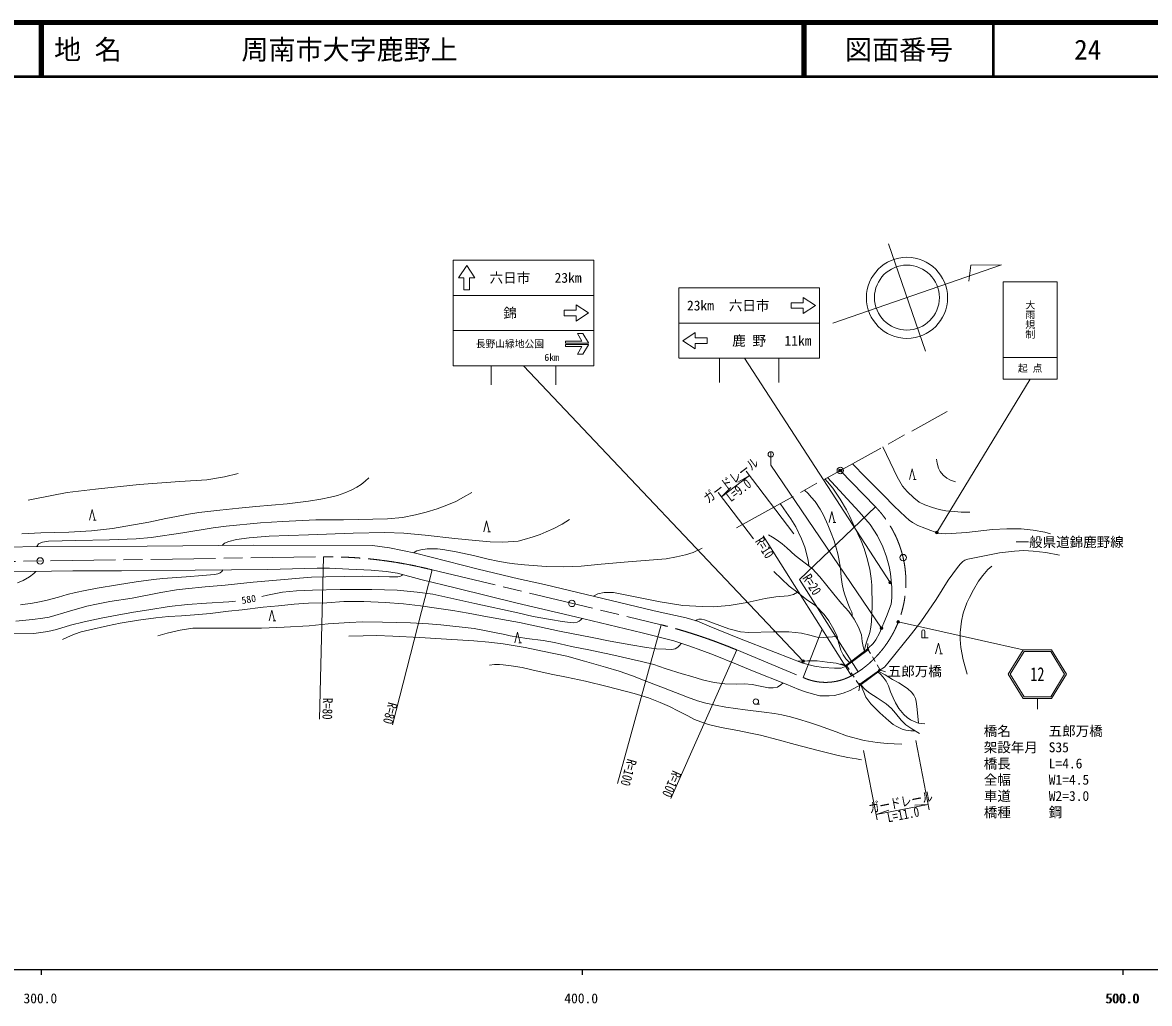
# Model space of a CAD drawing. Units: millimetres, scale not verified. Extents: x 40000 to 680000, y 20000 to 380000.
# Drawn here: x 364550 to 572918, y 198715 to 380000 of the extents above; entities that cross this region are included whole.
import ezdxf
from ezdxf.enums import TextEntityAlignment as Align

# ---------------------------------------------------------------- set-up
doc = ezdxf.new("R2010")
doc.units = ezdxf.units.MM
doc.header["$LTSCALE"] = 1000
doc.header["$PDMODE"] = 32
doc.header["$PDSIZE"] = 500
doc.linetypes.add('CHAIN', pattern=[18.5, 12, -1.5, 3.5, -1.5])
for name, color, linetype, lineweight in [('M-BGD', 7, 'Continuous', 13), ('M-BMK', 2, 'CHAIN', 13), ('M-BMK-SRVR', 3, 'Continuous', 13), ('M-STR-HTXT', 7, 'Continuous', 13), ('M-STR-STR1', 1, 'Continuous', 13), ('M-STR-STRC', 7, 'Continuous', 13), ('M-TTL', 2, 'Continuous', 140), ('M-TTL-BAND', 7, 'Continuous', 25), ('M-TTL-LINE', 7, 'Continuous', 50)]:
    doc.layers.add(name, color=color, linetype=linetype, lineweight=lineweight)
for name, color, linetype in [('M-BMK-HTXT', 7, 'Continuous'), ('M-OTRS', 6, 'Continuous'), ('M-TTL-TXT', 7, 'Continuous')]:
    doc.layers.add(name, color=color, linetype=linetype)
doc.styles.add('@ＭＳ ゴシック', font='')
doc.styles.add('ＭＳ ゴシック', font='')
doc.styles.get('@ＭＳ ゴシック').set_extended_font_data('@MS Gothic')
doc.styles.get('ＭＳ ゴシック').set_extended_font_data('MS Gothic')

msp = doc.modelspace()

# ---------------------------------------------------------------- hatches: boundary and pattern name
at = {"layer": 'M-BGD'}
for points in [[(520730, 264094, -1), (521030, 264094, -1)], [(516681, 261032, -1), (516981, 261032, -1)], [(522834, 260329, -1), (523134, 260329, -1)], [(519246, 257701, -1), (519546, 257701, -1)]]:
    msp.add_hatch(color=256, dxfattribs=at).paths.add_polyline_path(points)
at = {"layer": 'M-STR-HTXT'}
for points in [[(533810, 285877, -0.41421), (533710, 285538, -0.41421), (533371, 285638, -1)], [(525192, 276607, -0.41421), (525092, 276268, -0.41421), (524753, 276368, -1)], [(526698, 269340, -0.41421), (526598, 269001, -0.41421), (526259, 269101, -1)], [(523598, 268208, -0.41421), (523498, 267869, -0.41421), (523159, 267969, -1)], [(509088, 262101, -0.41421), (508988, 261762, -0.41421), (508649, 261862, -1)]]:
    msp.add_hatch(color=256, dxfattribs=at).paths.add_polyline_path(points)

# ---------------------------------------------------------------- linework, layer by layer
at = {"layer": 'M-BGD'}
for p, q in [((529287, 295520), (529787, 295520)), ((377659, 288004), (378159, 288004)), ((514424, 287631), (514924, 287631)), ((450586, 285891), (451086, 285891)), ((410885, 269404), (411385, 269404)), ((530810, 266280), (530810, 267480)), ((531410, 266280), (531410, 267480)), ((456332, 265343), (456832, 265343)), ((530810, 266280), (532010, 266280)), ((516831, 261032), (520880, 264094)), ((534135, 263320), (534635, 263320)), ((519396, 257701), (522984, 260329)), ((500140, 254000), (500807, 254000))]:
    msp.add_line(p, q, dxfattribs=at)
for points in [[(539676, 289538), (538113, 289531), (536894, 289627), (535251, 289758), (534022, 289981), (532797, 290351), (531390, 290873), (530334, 291366), (529347, 292163), (528114, 293330), (527269, 294305), (526291, 296019), (525637, 297350), (523615, 301557)], [(517989, 298454), (520396, 295990), (521863, 294497), (523750, 292629), (525737, 290625), (527801, 288670), (528473, 288048), (529130, 287582), (530089, 287043), (531358, 286525), (532479, 286130), (533860, 285602), (535178, 285503), (536251, 285569), (539111, 285776), (543896, 286328), (546540, 286430), (549221, 286426), (551431, 286206), (553580, 285793), (554621, 285511)], [(537061, 295133), (536128, 295436), (535457, 295815), (534787, 296360), (534235, 297015), (533917, 297629), (533690, 298598), (533560, 299277)], [(365614, 291758), (366817, 291964), (372784, 293162), (378042, 293775), (386090, 294630), (393664, 295185), (398624, 295507), (401915, 296031), (404428, 296662)], [(520913, 264395), (521806, 265259), (522353, 265939), (522978, 267167), (524305, 270223), (525158, 272485), (525292, 273709), (525279, 275615), (525021, 278171), (524777, 279499), (524289, 281280), (523645, 283080), (522617, 285149), (521302, 287255), (519229, 289601), (513364, 295903)], [(528537, 295520), (529037, 297520), (529537, 295520)], [(364440, 285490), (367950, 285685), (373116, 285839), (377328, 286059), (381164, 286489), (387929, 287692), (391061, 288325), (392993, 288713), (395241, 289155), (397118, 289426), (401003, 289906), (404520, 290257), (407699, 290556), (413458, 291072), (417399, 291573), (419716, 291897), (421489, 292291), (422773, 292622), (424130, 293084), (425305, 293591), (426366, 294122), (427192, 294617), (427928, 295210), (428606, 295865)], [(520161, 263942), (520613, 265484), (521187, 267245), (521416, 268265), (521544, 269277), (521644, 272167), (521587, 276000), (521440, 277237), (521207, 278989), (520657, 281110), (520166, 282815), (519606, 284239), (518409, 286812), (517446, 288839), (516910, 289913), (515757, 291892), (514403, 293947), (513388, 295117), (512900, 295647)], [(367181, 283177), (367518, 283656), (368215, 283939), (369366, 284146), (374383, 284255), (380640, 284396), (385575, 284557), (388353, 284823), (394199, 285699), (399776, 286646), (402223, 286953), (408519, 287545), (412627, 287802), (418777, 288119), (423870, 288094), (432021, 288288), (434830, 288550), (437185, 288988), (439179, 289514), (441195, 290099), (443012, 290798), (444655, 291497), (446112, 292260), (447606, 293143)], [(517958, 270256), (517975, 270647), (517884, 271006), (517547, 271761), (517145, 272687), (516605, 274213), (516350, 275033), (516095, 276196), (515930, 277495), (515770, 279149), (515493, 280890), (515297, 281797), (514991, 282905), (514590, 284221), (513920, 285940), (513442, 287190), (512630, 288932), (512025, 290072), (511119, 291464), (510387, 292309), (509834, 292939), (509112, 293558)], [(376909, 288004), (377409, 290004), (377909, 288004)], [(509908, 279585), (509794, 280655), (509199, 283025), (508572, 284555), (507526, 286810), (506599, 288279), (505321, 290132), (504629, 291085)], [(513674, 287631), (514174, 289631), (514674, 287631)], [(401480, 283355), (401918, 283795), (402684, 284100), (404088, 284440), (406482, 284772), (410144, 285080), (417431, 285333), (425673, 285653), (431512, 285763), (435037, 285642), (439024, 285231), (444486, 284639), (448314, 284257), (450998, 284056), (453310, 283970), (455370, 284064), (456197, 284159), (457274, 284486), (458970, 284965), (460264, 285386), (461371, 285848), (462799, 286511), (464348, 287321), (465712, 288133)], [(449836, 285891), (450336, 287891), (450836, 285891)], [(356097, 282915), (367406, 283182), (387620, 283227), (407304, 283409), (429273, 283366), (432408, 282937), (437222, 281924), (448812, 279006), (456257, 277197), (461086, 276127), (481358, 271297), (487225, 269973), (489329, 269342), (491526, 268429), (496779, 266301), (503762, 263596), (508846, 261627), (510989, 261056), (512676, 260800), (514655, 260668), (515888, 260673), (516831, 261032)], [(502481, 285316), (503241, 284907), (504077, 284347), (505005, 283648), (505848, 282904), (507403, 281484), (509282, 280075), (510533, 279095), (511962, 277533), (514560, 274371), (515965, 272635), (517316, 271166), (518323, 269739), (519140, 268266), (519663, 266866), (519820, 265598), (520003, 264682), (520161, 263942)], [(436837, 282005), (437478, 282376), (438188, 282571), (439347, 282720), (441285, 282720), (442287, 282622), (444724, 282203), (447957, 281476), (450653, 280845), (452423, 280483), (454179, 280147), (455508, 279950), (457376, 279799), (461368, 279477), (464642, 279431), (467815, 279539), (471559, 279925), (476548, 280317), (483548, 280912), (485491, 281227), (487125, 281615), (488531, 282057), (490230, 282860)], [(523128, 260383), (523913, 260866), (524541, 261596), (528948, 267042), (530652, 269220), (533497, 273390), (535687, 276934), (537430, 279309), (537928, 279901), (538414, 280414), (538805, 280661), (539354, 280835), (543350, 281623), (545166, 282025), (547946, 282292), (549704, 282408), (551390, 282331), (553787, 282078), (556306, 281560)], [(539191, 259558), (538442, 262216), (538028, 264476), (537906, 265967), (537894, 267244), (538141, 269364), (538499, 270822), (539166, 272762), (539625, 273741), (540404, 275162), (541330, 276771), (542090, 277804), (543059, 278902), (543789, 279512)], [(362099, 278483), (373826, 278679), (382863, 278667), (396471, 278787), (409887, 278905), (419033, 279134), (421296, 279163), (424866, 279006), (428992, 278817), (431778, 278545), (433870, 278209), (438184, 277095), (444782, 275475), (456010, 272710), (466793, 270161), (479091, 267207), (484967, 265717), (487756, 264819), (490162, 263921), (492304, 263141), (496576, 261442), (499542, 260205), (505739, 257724), (508085, 256758), (509332, 256290), (510782, 255849), (511990, 255585), (513713, 255550), (514677, 255642), (516256, 256075), (517593, 256554), (518830, 257222), (519350, 257476)], [(363322, 269368), (366375, 269666), (368306, 269919), (369452, 270115), (373216, 271218), (376453, 272139), (378212, 272516), (380702, 272989), (384811, 273647), (390121, 274667), (392991, 275141), (394686, 275328), (398324, 275719), (402034, 276011), (407181, 276591), (410851, 276872), (415752, 277301), (417992, 277470), (420618, 277554), (424093, 277625), (427375, 277683), (430343, 277606), (432376, 277545), (433339, 277539), (433946, 277565), (434421, 277668), (434666, 277800), (434832, 277961)], [(363645, 276422), (364669, 276875), (365864, 277576), (366658, 278204), (367023, 278565)], [(364154, 272391), (366415, 272690), (367387, 272870), (368856, 273195), (371183, 273827), (372829, 274306), (374354, 274638), (376118, 275044), (378333, 275468), (382080, 276094), (385568, 276633), (388788, 277068), (390510, 277238), (394815, 277548), (397800, 277794), (400015, 277984), (400631, 278116), (401096, 278303), (401398, 278555), (401600, 278832)], [(517438, 261709), (516804, 262422), (516279, 263147), (515861, 264028), (515356, 265677), (515194, 266541), (514556, 267814), (513606, 269412), (512779, 270607), (511148, 272237), (509589, 273290), (507947, 274618), (506296, 275852), (503483, 278528)], [(408820, 273910), (409830, 274154), (412631, 274722), (415183, 274950), (418187, 275111), (423292, 275226), (429105, 275218), (433813, 275075), (437539, 274743), (440422, 274327), (443755, 273621), (448201, 272618), (456117, 270890), (458988, 270245), (462188, 269650), (464302, 269298), (465777, 269141), (466405, 269085), (467071, 269180), (467467, 269344), (467799, 269587), (468007, 269870)], [(360761, 267031), (366635, 267092), (369208, 267442), (370810, 267857), (373428, 268619), (375943, 269230), (379080, 269901), (382047, 270476), (385085, 271035), (387890, 271453), (391661, 272079), (395024, 272476), (398568, 272718), (402693, 272948), (403898, 273045)], [(371963, 265964), (372887, 266417), (374176, 266989), (375403, 267365), (376971, 267736), (380270, 268527), (382605, 268968), (385990, 269532), (389219, 269966), (391517, 270211), (393955, 270367), (397129, 270614), (399224, 270802), (402649, 271190), (405135, 271462), (409060, 271935), (411856, 272221), (414768, 272507), (417425, 272682), (420844, 272775), (423933, 272976), (427659, 272987), (431630, 272791), (434978, 272552), (438126, 272184), (441103, 271768), (444128, 271360), (446976, 270827), (450492, 270177), (456454, 269112), (463839, 267497), (469862, 266349), (473175, 265665), (477048, 265022), (479917, 264491), (481788, 264269), (483522, 264168), (484583, 264158), (485239, 264276), (485699, 264552), (486039, 264850), (486361, 265268)], [(470141, 273970), (470939, 274397), (472098, 274660), (473807, 274678), (482427, 272926), (486644, 272284), (490253, 272048), (492223, 271991), (495229, 272256), (498537, 272797), (501861, 273577), (503814, 273887), (506120, 274065), (507130, 274298), (507838, 274699)], [(410135, 269404), (410635, 271404), (411135, 269404)], [(389545, 266628), (391264, 267179), (393684, 267713), (396042, 268052), (399013, 268095), (404169, 268074), (408721, 268069), (412938, 268261), (417519, 268484), (421078, 268885), (425013, 269136), (427412, 269254), (431132, 269192), (436308, 269058), (439599, 268893), (441886, 268692), (448070, 267982), (450286, 267578), (451487, 267364), (453708, 266873), (454719, 266626), (457803, 266171), (460786, 265823), (462890, 265417), (466070, 264698), (469233, 264077), (473322, 263207), (479025, 261938), (481278, 261328), (483400, 260628), (486538, 259654), (488298, 259139), (490280, 258509), (492449, 258055), (494407, 257776), (496626, 257749), (498031, 257801), (499433, 257691), (500909, 257351), (502473, 257075), (503321, 257035), (504151, 257188), (504787, 257576), (505176, 257949)], [(488950, 269456), (489278, 269641), (489619, 269732), (490119, 269732), (490674, 269620), (495135, 267926), (497295, 267379), (498848, 267275), (503312, 267370), (506258, 267366), (508596, 267143), (510146, 266755), (511451, 266427), (512627, 266346), (515194, 266541)], [(455582, 265343), (456082, 267343), (456582, 265343)], [(424860, 266607), (427552, 266672), (429999, 266691), (432994, 266612), (437994, 266365), (442959, 266046), (447992, 265751), (450764, 265488), (453435, 265152), (457498, 264523), (460716, 263853), (465206, 262881), (468447, 261989), (472355, 260871), (474896, 260111), (477312, 259248), (480008, 258226), (483070, 257047), (487477, 255294), (489343, 254629), (490914, 254182), (492705, 253821), (494585, 253481), (498147, 252969), (501673, 252527), (503575, 252272), (504914, 252037), (506522, 251662), (508019, 251247), (510045, 250636), (511898, 250042), (515007, 248892), (516915, 248196), (520171, 247312), (522593, 246945), (524437, 246781), (525705, 246698), (527113, 246644)], [(533385, 263320), (533885, 265320), (534385, 263320)], [(450861, 261250), (451840, 261345), (452710, 261345), (453420, 261285), (454921, 261083), (456936, 260780), (458698, 260391), (462263, 259552), (465114, 259004), (468643, 258261), (472643, 257301), (477654, 256009), (480283, 255224), (482441, 254363), (484188, 253626), (485857, 252763), (487572, 251851), (488786, 251204), (489975, 250761), (491364, 250259), (493742, 249684), (496834, 249138), (498872, 248754), (500990, 248278), (504266, 247459), (507436, 246587), (511423, 245542), (515130, 244576), (517172, 244179), (518758, 243895), (519649, 243759)], [(516831, 261032), (514994, 261582), (513296, 261820), (511472, 262007), (509685, 262064), (507964, 261969)], [(522739, 259966), (523215, 259555), (523683, 258994), (524226, 258280), (524638, 257418), (525035, 256304), (525504, 255198), (525969, 254299), (526586, 253222), (527473, 252140), (528109, 251572), (528726, 251141), (529390, 250828), (530199, 250546), (530797, 250438), (531392, 250382)], [(522895, 260081), (524037, 259457), (525400, 258592), (526558, 257973), (527464, 257421), (528224, 256882), (528918, 256268), (529377, 255712), (529685, 255093), (529771, 254508), (529922, 253571), (530105, 251779), (530199, 250546)], [(519556, 257628), (520495, 255341), (521423, 254082), (523043, 252398), (524705, 250932), (525528, 250288), (526196, 249919), (527176, 249437), (527901, 249231), (528365, 249141), (528799, 249110), (529588, 249115)], [(530380, 248628), (528975, 249492), (527886, 250202), (527014, 251069), (525973, 252333), (525213, 253198), (524230, 254068), (522599, 255227), (521236, 256070), (520337, 256765), (519556, 257628)]]:
    msp.add_lwpolyline(points, dxfattribs=at)
for centre, radius in [((520880, 264094), 150), ((516831, 261032), 150), ((522984, 260329), 150), ((519396, 257701), 150), ((500140, 254500), 500)]:
    msp.add_circle(centre, radius, dxfattribs=at)
msp.add_arc((531110, 267480), 300, 0, 180, dxfattribs=at)
at = {"layer": 'M-BMK'}
for p, q in [((496556, 286632), (535536, 308132)), ((522262, 290493), (515757, 297223)), ((314255, 279694), (420200, 281266)), ((440274, 278852), (482621, 268703)), ((496593, 264050), (508936, 258933)), ((517823, 259279), (519037, 259986))]:
    msp.add_line(p, q, dxfattribs=at)
for centre, radius, start, end in [((507886, 276589), 20000, 303.88844, 44.04389), ((420763, 201268), 80000, 75.88385, 90.40315), ((458101, 171756), 100000, 67.36099, 75.80624), ((513031, 268056), 10000, 245.8302, 298.63427)]:
    msp.add_arc(centre, radius, start, end, dxfattribs=at)
at = {"layer": 'M-BMK-SRVR'}
for p, q in [((524638, 339090), (531502, 319244)), ((514366, 324428), (545581, 335224)), ((539914, 335175), (539519, 332200)), ((545581, 335224), (539914, 335175))]:
    msp.add_line(p, q, dxfattribs=at)
for centre, radius in [((528084, 329127), 7500), ((528070, 329167), 6000), ((515757, 297223), 600), ((527368, 281109), 600), ((367797, 280488), 600), ((466133, 272654), 600)]:
    msp.add_circle(centre, radius, dxfattribs=at)
at = {"layer": 'M-OTRS'}
msp.add_point((515757, 297223), dxfattribs=at)
at = {"layer": 'M-STR-HTXT'}
for p, q in [((524972, 276488), (498021, 317954)), ((508868, 261981), (457170, 316573)), ((533591, 285757), (550852, 314110)), ((523378, 268089), (502896, 298185)), ((493805, 292334), (498978, 296270)), ((498978, 296270), (496837, 295070)), ((507180, 285491), (498373, 297066)), ((493805, 292334), (495533, 294078)), ((499697, 284591), (493200, 293130)), ((517823, 259279), (501477, 285116)), ((420200, 281266), (419447, 251227)), ((432959, 250179), (440274, 278852)), ((526479, 269220), (549554, 264080)), ((474539, 239363), (482621, 268703)), ((508888, 258953), (512421, 267908)), ((484442, 236603), (496593, 264050)), ((529693, 247334), (532195, 234500)), ((520074, 245458), (522576, 232624)), ((532004, 235482), (522385, 233606)), ((532004, 235482), (529552, 235352)), ((522385, 233606), (524706, 234407))]:
    msp.add_line(p, q, dxfattribs=at)
msp.add_lwpolyline([(519037, 259986), (508222, 277042), (522262, 290493)], dxfattribs=at)
for centre in [(533591, 285757), (524972, 276488), (526479, 269220), (523378, 268089), (508868, 261981)]:
    msp.add_circle(centre, 250, dxfattribs=at)
at = {"layer": 'M-STR-STR1'}
for p, q in [((520826, 265225), (520801, 264225)), ((516827, 261252), (520801, 264225)), ((520801, 264225), (521318, 263369)), ((521680, 262770), (522198, 261914)), ((515862, 261512), (516827, 261252)), ((516827, 261252), (517383, 260420)), ((522560, 261315), (523077, 260459)), ((517772, 259838), (518327, 259007)), ((518716, 258425), (519272, 257593)), ((519350, 257476), (523179, 260290)), ((524140, 260013), (523179, 260290)), ((519182, 256491), (519350, 257476))]:
    msp.add_line(p, q, dxfattribs=at)
at = {"layer": 'M-STR-STRC'}
for p, q in [((444170, 336073), (470170, 336073)), ((444170, 336073), (444170, 316573)), ((470170, 336073), (470170, 316573)), ((545852, 332110), (555852, 332110)), ((545852, 332110), (545852, 314110)), ((555852, 332110), (555852, 314110)), ((444204, 329573), (470170, 329573)), ((485899, 330954), (485899, 317954)), ((485899, 330954), (511899, 330954)), ((511899, 330954), (511899, 317954)), ((444170, 323073), (470170, 323073)), ((485899, 324454), (511899, 324454)), ((485899, 324454), (511899, 324454)), ((485934, 317954), (511899, 317954)), ((493417, 317954), (493417, 313454)), ((504417, 317954), (504417, 313454)), ((545852, 318110), (555852, 318110)), ((444170, 316573), (470170, 316573)), ((451170, 316573), (451170, 313073)), ((463170, 316573), (463170, 313073)), ((545852, 314110), (555852, 314110)), ((502896, 298185), (502896, 300685)), ((549554, 264080), (546790, 259580)), ((549722, 263780), (547142, 259580)), ((549554, 264080), (554826, 264080)), ((549722, 263780), (554658, 263780)), ((557238, 259580), (554658, 263780)), ((557590, 259580), (554826, 264080)), ((546790, 259580), (549554, 255080)), ((547142, 259580), (549722, 255380)), ((554658, 255380), (557238, 259580)), ((554826, 255080), (557590, 259580)), ((549554, 255080), (554826, 255080)), ((549722, 255380), (554658, 255380)), ((552190, 255080), (552190, 253080))]:
    msp.add_line(p, q, dxfattribs=at)
for points in [[(445170, 332823), (446670, 335073), (448170, 332823), (447170, 332823), (447170, 330573), (446170, 330573), (446170, 332823)], [(466920, 327823), (469170, 326323), (466920, 324823), (466920, 325823), (464670, 325823), (464670, 326823), (466920, 326823)], [(508899, 329204), (511149, 327704), (508899, 326204), (508899, 327204), (506649, 327204), (506649, 328204), (508899, 328204)], [(464970, 321123), (467993, 321123), (467170, 322523), (468170, 322523), (469170, 320823), (469170, 320723), (464970, 320723)], [(488899, 319704), (486649, 321204), (488899, 322704), (488899, 321704), (491149, 321704), (491149, 320704), (488899, 320704)], [(464970, 320123), (467993, 320123), (467170, 318723), (468170, 318723), (469170, 320423), (469170, 320523), (464970, 320523)]]:
    msp.add_lwpolyline(points, close=True, dxfattribs=at)
msp.add_circle((502896, 300185), 500, dxfattribs=at)
at = {"layer": 'M-TTL'}
msp.add_line((680000, 380000), (40000, 380000), dxfattribs=at)
at = {"layer": 'M-TTL-BAND'}
for p, q in [((40000, 205000), (579000, 205000)), ((368000, 205000), (368000, 204000)), ((468000, 205000), (468000, 204000)), ((568000, 205000), (568000, 204000))]:
    msp.add_line(p, q, dxfattribs=at)
at = {"layer": 'M-TTL-LINE'}
for p, q in [((367750, 380000), (367750, 370000)), ((368250, 380000), (368250, 370000)), ((508747, 380000), (508747, 370000)), ((509247, 380000), (509247, 370000)), ((543997, 380000), (543997, 370000)), ((40000, 370000), (680000, 370000))]:
    msp.add_line(p, q, dxfattribs=at)

# ---------------------------------------------------------------- texts
at = {"layer": 'M-BGD', "style": 'ＭＳ ゴシック'}
msp.add_text('580', height=1320, rotation=9.919, dxfattribs=at).set_placement((406372, 273404), align=Align.MIDDLE_CENTER)
at = {"layer": 'M-BMK-HTXT', "style": 'ＭＳ ゴシック'}
for s, p in [('一般県道錦鹿野線', (548152, 283983)), ('五郎万橋', (524517, 260114))]:
    msp.add_text(s, height=1833, dxfattribs=at).set_placement(p, align=Align.MIDDLE_LEFT)
at = {"layer": 'M-STR-HTXT', "style": 'ＭＳ ゴシック', "width": 0.8}
for rotation, p in [(37.267, (496423, 294261)), (11.035, (527204, 234493))]:
    msp.add_text('ガードレール', height=1833, rotation=rotation, dxfattribs=at).set_placement(p, align=Align.BOTTOM_CENTER)
for s, rotation, p in [('L=9.0', 37.267, (496392, 294302)), ('L=11.0', 11.035, (527194, 234544))]:
    msp.add_text(s, height=1833, rotation=rotation, dxfattribs=at).set_placement(p, align=Align.TOP_CENTER)
msp.add_text('R=10', height=1833, rotation=302.321, dxfattribs=at).set_placement((501477, 285116), align=Align.TOP_LEFT)
msp.add_text('R=20', height=1833, rotation=302.379, dxfattribs=at).set_placement((508222, 277042), align=Align.BOTTOM_LEFT)
for s, rotation, p in [('R=80', 268.564, (419447, 251227)), ('R=100', 254.599, (474539, 239363))]:
    msp.add_text(s, height=1833, rotation=rotation, dxfattribs=at).set_placement(p, align=Align.BOTTOM_RIGHT)
for s, rotation, p in [('R=80', 255.688, (432959, 250179)), ('R=100', 246.12, (484442, 236603))]:
    msp.add_text(s, height=1833, rotation=rotation, dxfattribs=at).set_placement(p, align=Align.TOP_RIGHT)
at = {"layer": 'M-STR-HTXT', "style": 'ＭＳ ゴシック'}
for s, p in [('橋名', (542280, 247579)), ('五郎万橋', (554280, 247593)), ('架設年月', (542284, 244579)), ('S35', (554284, 244593)), ('橋長', (542288, 241579)), ('L=4.6', (554288, 241593)), ('全幅', (542291, 238579)), ('W1=4.5', (554291, 238593)), ('車道', (542295, 235579)), ('W2=3.0', (554295, 235593)), ('橋種', (542299, 232579)), ('鋼', (554299, 232593))]:
    msp.add_text(s, height=1833, rotation=0.07, dxfattribs=at).set_placement(p, align=Align.BOTTOM_LEFT)
at = {"layer": 'M-STR-STRC', "style": 'ＭＳ ゴシック'}
for s, height, p in [('六日市', 1833, (454670, 332823)), ('23km', 1833, (465420, 332823)), ('錦', 1833, (454704, 326323)), ('23km', 1833, (489899, 327704)), ('六日市', 1833, (498899, 327704)), ('長野山緑地公園', 1320, (454670, 320623)), ('鹿 野', 1833, (498899, 321204)), ('11km', 1833, (507934, 321204)), ('起 点', 1320, (550852, 316110))]:
    msp.add_text(s, height=height, dxfattribs=at).set_placement(p, align=Align.MIDDLE_CENTER)
at = {"layer": 'M-STR-STRC', "style": '@ＭＳ ゴシック'}
msp.add_text('大雨規制', height=1320, rotation=270, dxfattribs=at).set_placement((550852, 325110), align=Align.MIDDLE_CENTER)
at = {"layer": 'M-STR-STRC', "style": 'ＭＳ ゴシック'}
msp.add_text('6km', height=1320, dxfattribs=at).set_placement((461037, 318123), align=Align.MIDDLE_LEFT)
at = {"layer": 'M-STR-STRC', "style": 'ＭＳ ゴシック', "width": 0.75}
msp.add_text('12', height=2566, dxfattribs=at).set_placement((552190, 259580), align=Align.MIDDLE_CENTER)
at = {"layer": 'M-TTL-BAND', "style": 'ＭＳ ゴシック'}
for s, p in [('300.0', (367844, 198195)), ('400.0', (467844, 198195)), ('500.0', (567844, 198195)), ('500.0', (568000, 198195))]:
    msp.add_text(s, height=1833, dxfattribs=at).set_placement(p, align=Align.BOTTOM_CENTER)
at = {"layer": 'M-TTL-TXT', "style": 'ＭＳ ゴシック'}
for s, p in [('地 名', (370380, 375000)), ('周南市大字鹿野上', (405024, 375000))]:
    msp.add_text(s, height=3666, dxfattribs=at).set_placement(p, align=Align.MIDDLE_LEFT)
for s, p in [('図面番号', (526622, 375000)), ('24', (561497, 375000))]:
    msp.add_text(s, height=3666, dxfattribs=at).set_placement(p, align=Align.MIDDLE_CENTER)

doc.saveas('drawing.dxf')
